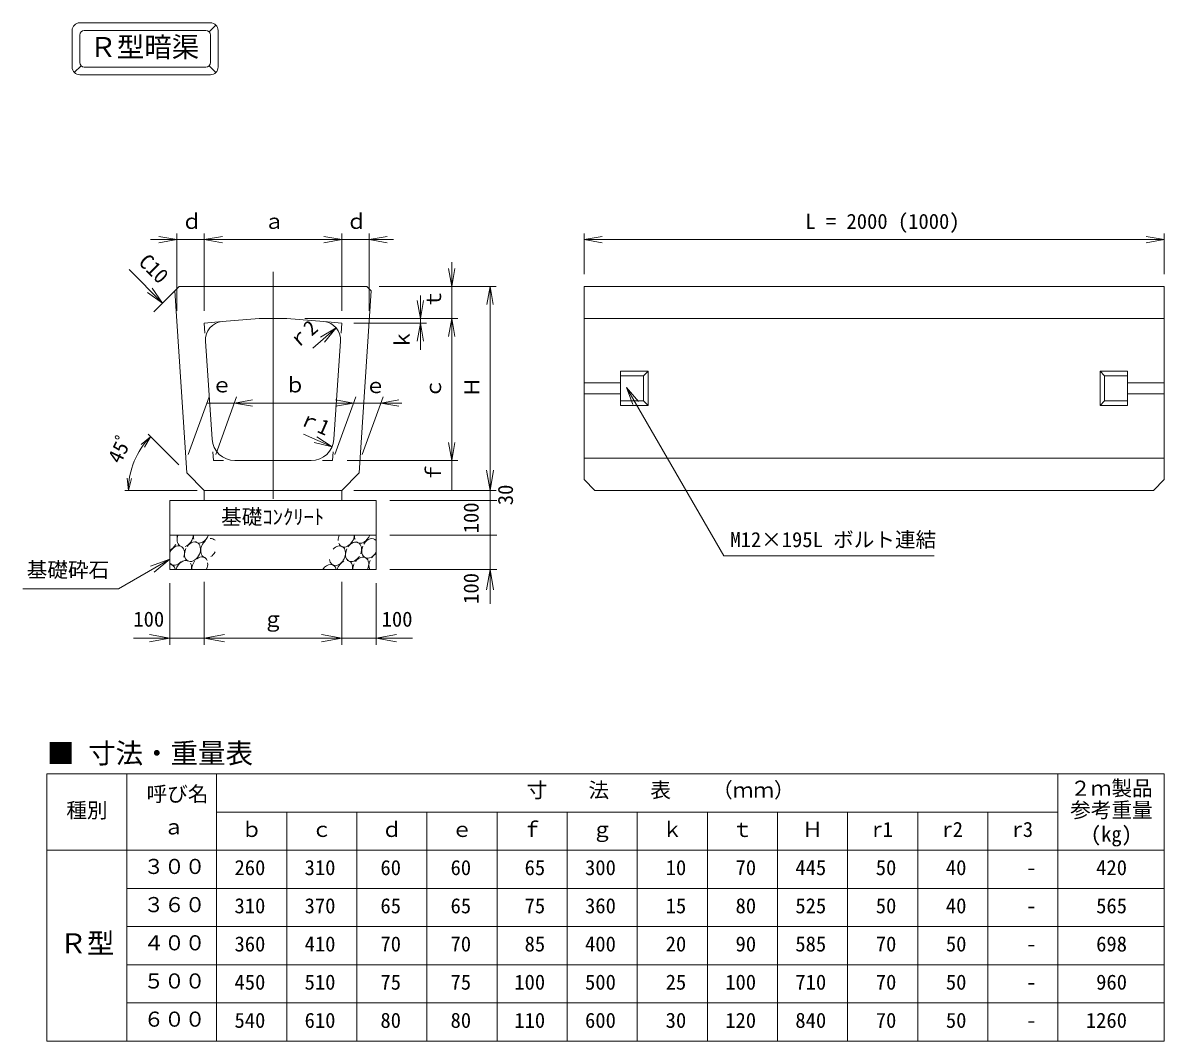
# Model space of a CAD drawing. Units: millimetres, scale not verified. Extents: x 2861 to 10955, y 1431 to 4394.
# Drawn here: x 2861 to 6184, y 1431 to 4394 of the extents above; entities that cross this region are included whole.
import ezdxf
from ezdxf.enums import TextEntityAlignment as Align

# ---------------------------------------------------------------- set-up
doc = ezdxf.new("R2010")
doc.units = ezdxf.units.MM
doc.header["$LTSCALE"] = 20
doc.layers.add('0_2', color=4, linetype='Continuous', lineweight=18)
doc.styles.add('ＭＳ ゴシック-5.0-0.0', font='')
doc.styles.get('ＭＳ ゴシック-5.0-0.0').set_extended_font_data('ＭＳ ゴシック-5.0-0.0')

msp = doc.modelspace()

# ---------------------------------------------------------------- linework, layer by layer
at = {"layer": '0_2'}
for p, q in [((3026.97, 4394.42), (3407.36, 4394.42)), ((3403.46, 4368.3), (3423.07, 4387.92)), ((3004.74, 4372.2), (3004.74, 4265.54)), ((3026.97, 4358.87), (3026.97, 4278.87)), ((3040.3, 4372.2), (3394.03, 4372.2)), ((3407.36, 4278.87), (3407.36, 4358.87)), ((3429.58, 4265.54), (3429.58, 4372.2)), ((3030.87, 4269.44), (3011.25, 4249.82)), ((3040.3, 4265.54), (3394.03, 4265.54)), ((3403.46, 4269.44), (3423.07, 4249.82)), ((3026.97, 4243.31), (3407.36, 4243.31)), ((3310.02, 3763.78), (3233.04, 3763.78)), ((3310.02, 3763.78), (3257.5, 3773.04)), ((3310.02, 3763.78), (3257.5, 3754.51)), ((3310.02, 3556.08), (3310.02, 3781.55)), ((3310.02, 3763.78), (3389.61, 3763.78)), ((3389.61, 3556.08), (3389.61, 3781.55)), ((3389.61, 3763.78), (3442.13, 3773.04)), ((3389.61, 3763.78), (3442.13, 3754.51)), ((3389.61, 3763.78), (3789.61, 3763.78)), ((3789.61, 3763.78), (3737.09, 3773.04)), ((3789.61, 3763.78), (3737.09, 3754.51)), ((3789.61, 3556.08), (3789.61, 3781.55)), ((3789.61, 3763.78), (3869.2, 3763.78)), ((3869.2, 3556.08), (3869.2, 3781.55)), ((3869.2, 3763.78), (3921.73, 3773.04)), ((3869.2, 3763.78), (3940.02, 3763.78)), ((3869.2, 3763.78), (3921.73, 3754.51)), ((4494.94, 3662.75), (4494.94, 3781.55)), ((4494.94, 3763.78), (4547.46, 3773.04)), ((4494.94, 3763.78), (4547.46, 3754.51)), ((4494.94, 3763.78), (6183.83, 3763.78)), ((6183.83, 3763.78), (6131.3, 3773.04)), ((6183.83, 3763.78), (6131.3, 3754.51)), ((6183.83, 3662.75), (6183.83, 3781.55)), ((4109.8, 3627.2), (4109.8, 3697.77)), ((3267.97, 3578.89), (3170.41, 3676.45)), ((3589.61, 3009.18), (3589.61, 3670.12)), ((4109.8, 3627.2), (4100.53, 3679.72)), ((4109.8, 3627.2), (4119.06, 3679.72)), ((3267.97, 3578.89), (3237.38, 3622.57)), ((3898.5, 3627.2), (4239.11, 3627.2)), ((4109.8, 3627.2), (4109.8, 3533.86)), ((4221.34, 3627.2), (4212.08, 3574.67)), ((4221.34, 3627.2), (4230.6, 3574.67)), ((4221.34, 3627.2), (4221.34, 3033.86)), ((3267.97, 3578.89), (3224.28, 3609.48)), ((3303.77, 3614.69), (3242.83, 3553.74)), ((4018.56, 3533.86), (4018.56, 3601.09)), ((4018.56, 3533.86), (4009.3, 3586.39)), ((4018.56, 3533.86), (4027.82, 3586.39)), ((3441.89, 3524.89), (3389.61, 3520.53)), ((3681.96, 3533.86), (4127.57, 3533.86)), ((3737.34, 3524.89), (3789.61, 3520.53)), ((4018.56, 3533.86), (4018.56, 3520.53)), ((4109.8, 3533.86), (4100.53, 3481.34)), ((4109.8, 3533.86), (4119.06, 3481.34)), ((4109.8, 3533.86), (4109.8, 3120.53)), ((4494.94, 3533.86), (6183.83, 3533.86)), ((3389.61, 3520.53), (3391.59, 3490.89)), ((3705.58, 3447.92), (3773.11, 3506.78)), ((3773.11, 3506.78), (3727.43, 3479.25)), ((3773.11, 3506.78), (3739.6, 3465.29)), ((3789.61, 3520.53), (3787.64, 3490.89)), ((3825.17, 3520.53), (4036.34, 3520.53)), ((4018.56, 3520.53), (4009.3, 3468.01)), ((4018.56, 3520.53), (4018.56, 3442.48)), ((4018.56, 3520.53), (4027.82, 3468.01)), ((4601.6, 3346.53), (4601.6, 3314.53)), ((4618.89, 3333.59), (4653.17, 3292.74)), ((4618.89, 3333.59), (4637.13, 3283.48)), ((4618.89, 3333.59), (4902.1, 2843.06)), ((6077.16, 3346.53), (6077.16, 3314.53)), ((3343.03, 3138.31), (3403.98, 3305.76)), ((3422.75, 3138.31), (3483.7, 3305.76)), ((3477.23, 3287.98), (3529.75, 3297.25)), ((3769.42, 3138.31), (3830.36, 3305.76)), ((3823.89, 3287.98), (3771.37, 3297.25)), ((3849.14, 3138.31), (3910.09, 3305.76)), ((3903.62, 3287.98), (3956.14, 3297.25)), ((3397.51, 3287.98), (3477.23, 3287.98)), ((3477.23, 3287.98), (3529.75, 3278.72)), ((3823.89, 3287.98), (3477.23, 3287.98)), ((3823.89, 3287.98), (3771.37, 3278.72)), ((3823.89, 3287.98), (3903.62, 3287.98)), ((3903.62, 3287.98), (3964.95, 3287.98)), ((3903.62, 3287.98), (3956.14, 3278.72)), ((3233.42, 3190.06), (3206, 3167.42)), ((3233.42, 3190.06), (3215.39, 3159.41)), ((3226.02, 3197.45), (3315.02, 3108.46)), ((3677.94, 3197.1), (3761.65, 3160.48)), ((3761.65, 3160.48), (3717.24, 3190.01)), ((3761.65, 3160.48), (3709.82, 3173.04)), ((4109.8, 3120.53), (4100.53, 3173.05)), ((4109.8, 3120.53), (4119.06, 3173.05)), ((3416.28, 3120.53), (3414.57, 3146.16)), ((3762.94, 3120.53), (3764.65, 3146.16)), ((4494.94, 3127.2), (6183.83, 3127.2)), ((3416.28, 3120.53), (3445.22, 3120.53)), ((3762.94, 3120.53), (3734.01, 3120.53)), ((3805.47, 3120.53), (4127.57, 3120.53)), ((4109.8, 3120.53), (4109.8, 3033.86)), ((4221.34, 3033.86), (4210.92, 3092.95)), ((4221.34, 3033.86), (4231.76, 3092.95)), ((3168.72, 3033.86), (3165.34, 3069.26)), ((3168.72, 3033.86), (3177.65, 3068.28)), ((4221.34, 3033.86), (4212.08, 3086.39)), ((4221.34, 3033.86), (4230.6, 3086.39)), ((3158.13, 3033.86), (3368.53, 3033.86)), ((3825.17, 3033.86), (4239.11, 3033.86)), ((4221.34, 3033.86), (4221.34, 3050.66)), ((4221.34, 3033.86), (4221.34, 3003.86)), ((3929.61, 3003.86), (4241.34, 3003.86)), ((4221.34, 3003.86), (4221.34, 2903.86)), ((3929.61, 2903.86), (4241.34, 2903.86)), ((4221.34, 2903.86), (4221.34, 2803.86)), ((3289.61, 2833.86), (3139.9, 2747.43)), ((3289.61, 2833.86), (3233.23, 2813.34)), ((3289.61, 2833.86), (3243.65, 2795.3)), ((5514.46, 2843.06), (4902.1, 2843.06)), ((3929.61, 2803.86), (4241.34, 2803.86)), ((4221.34, 2803.86), (4210.92, 2744.77)), ((4221.34, 2803.86), (4221.34, 2703.54)), ((4221.34, 2803.86), (4231.76, 2744.77)), ((3289.61, 2583.86), (3289.61, 2763.86)), ((3389.61, 2583.86), (3389.61, 2767.58)), ((3789.61, 2583.86), (3789.61, 2767.58)), ((3889.61, 2583.86), (3889.61, 2763.86)), ((3139.9, 2747.43), (2861.32, 2747.43)), ((3289.61, 2603.86), (3183.07, 2603.86)), ((3289.61, 2603.86), (3230.52, 2614.28)), ((3289.61, 2603.86), (3230.52, 2593.44)), ((3289.61, 2603.86), (3389.61, 2603.86)), ((3389.61, 2603.86), (3448.7, 2614.28)), ((3389.61, 2603.86), (3448.7, 2593.44)), ((3389.61, 2603.86), (3789.61, 2603.86)), ((3789.61, 2603.86), (3730.52, 2614.28)), ((3789.61, 2603.86), (3730.52, 2593.44)), ((3789.61, 2603.86), (3889.61, 2603.86)), ((3889.61, 2603.86), (3948.7, 2614.28)), ((3889.61, 2603.86), (3995.85, 2603.86)), ((3889.61, 2603.86), (3948.7, 2593.44)), ((3164.35, 1430.81), (3164.35, 2208.58)), ((5874.48, 1430.81), (5874.48, 2208.58)), ((3425.47, 2097.47), (5874.48, 2097.47)), ((3629.55, 1430.81), (3629.55, 2097.47)), ((3833.63, 1430.81), (3833.63, 2097.47)), ((4037.72, 1430.81), (4037.72, 2097.47)), ((4241.8, 1430.81), (4241.8, 2097.47)), ((4445.89, 1430.81), (4445.89, 2097.47)), ((4649.97, 1430.81), (4649.97, 2097.47)), ((4854.06, 1430.81), (4854.06, 2097.47)), ((5058.14, 1430.81), (5058.14, 2097.47)), ((5262.22, 1430.81), (5262.22, 2097.47)), ((5466.31, 1430.81), (5466.31, 2097.47)), ((5670.39, 1430.81), (5670.39, 2097.47)), ((3164.35, 1875.25), (6183.83, 1875.25)), ((3164.35, 1764.14), (6183.83, 1764.14)), ((3164.35, 1653.03), (6183.83, 1653.03)), ((3164.35, 1541.92), (6183.83, 1541.92))]:
    msp.add_line(p, q, dxfattribs=at)
at = {"layer": '0_2', "color": 2}
for p, q in [((3316.28, 3627.2), (3303.77, 3614.69)), ((3316.28, 3627.2), (3862.94, 3627.2)), ((3862.94, 3627.2), (3875.45, 3614.69)), ((4494.94, 3627.2), (6183.83, 3627.2)), ((4494.94, 3627.2), (4494.94, 3064.97)), ((6183.83, 3627.2), (6183.83, 3064.97)), ((3303.77, 3614.69), (3338.94, 3084.53)), ((3875.45, 3614.69), (3840.28, 3084.53)), ((3549.61, 3533.86), (3441.89, 3524.89)), ((3589.61, 3533.86), (3549.61, 3533.86)), ((3589.61, 3533.86), (3629.61, 3533.86)), ((3629.61, 3533.86), (3737.34, 3524.89)), ((3393.1, 3468.19), (3412.13, 3182.76)), ((3786.12, 3468.19), (3767.09, 3182.76)), ((4601.6, 3380.31), (4681.6, 3380.31)), ((4601.6, 3346.53), (4601.6, 3380.31)), ((4601.6, 3366.97), (4668.27, 3366.97)), ((4681.6, 3380.31), (4668.27, 3366.97)), ((4668.27, 3366.97), (4668.27, 3294.08)), ((4681.6, 3380.31), (4681.6, 3280.75)), ((5997.16, 3380.31), (6010.49, 3366.97)), ((6077.16, 3380.31), (5997.16, 3380.31)), ((5997.16, 3380.31), (5997.16, 3280.75)), ((6010.49, 3366.97), (6010.49, 3294.08)), ((6077.16, 3366.97), (6010.49, 3366.97)), ((6077.16, 3346.53), (6077.16, 3380.31)), ((4494.94, 3346.53), (4601.6, 3346.53)), ((6183.83, 3346.53), (6077.16, 3346.53)), ((4494.94, 3314.53), (4601.6, 3314.53)), ((4601.6, 3280.75), (4601.6, 3314.53)), ((4601.6, 3294.08), (4668.27, 3294.08)), ((4668.27, 3294.08), (4681.6, 3280.75)), ((6010.49, 3294.08), (5997.16, 3280.75)), ((6077.16, 3294.08), (6010.49, 3294.08)), ((6183.83, 3314.53), (6077.16, 3314.53)), ((6077.16, 3280.75), (6077.16, 3314.53)), ((4601.6, 3280.75), (4681.6, 3280.75)), ((6077.16, 3280.75), (5997.16, 3280.75)), ((3478.65, 3120.53), (3700.57, 3120.53)), ((3389.61, 3033.86), (3338.94, 3084.53)), ((3789.61, 3033.86), (3840.28, 3084.53)), ((4494.94, 3064.97), (4526.05, 3033.86)), ((6183.83, 3064.97), (6152.71, 3033.86)), ((3389.61, 3033.86), (3789.61, 3033.86)), ((3389.61, 3033.86), (3389.61, 3003.86)), ((3789.61, 3033.86), (3789.61, 3003.86)), ((4526.05, 3033.86), (6152.71, 3033.86)), ((3289.61, 3003.86), (3889.61, 3003.86)), ((3289.61, 2903.86), (3289.61, 3003.86)), ((3889.61, 3003.86), (3889.61, 2903.86)), ((3289.61, 2903.86), (3289.61, 2803.86)), ((3289.61, 2903.86), (3889.61, 2903.86)), ((3889.61, 2903.86), (3889.61, 2803.86)), ((3289.61, 2803.86), (3889.61, 2803.86)), ((2931.45, 1430.81), (2931.45, 2208.58)), ((2931.45, 2208.58), (6183.83, 2208.58)), ((3425.47, 1430.81), (3425.47, 2208.58)), ((6183.83, 1430.81), (6183.83, 2208.58)), ((2931.45, 1986.36), (6183.83, 1986.36)), ((2931.45, 1430.81), (6183.83, 1430.81))]:
    msp.add_line(p, q, dxfattribs=at)
at = {"layer": '0_2'}
for centre, radius, start, end in [((3026.97, 4372.2), 22.22, 90, 180), ((3407.36, 4372.2), 22.22, 0, 90), ((3040.3, 4358.87), 13.33, 90, 180), ((3394.03, 4358.87), 13.33, 0, 90), ((3026.97, 4265.54), 22.22, 180, 270), ((3040.3, 4278.87), 13.33, 180, 270), ((3394.03, 4278.87), 13.33, 270, 0), ((3407.36, 4265.54), 22.22, 270, 0), ((3389.61, 3033.86), 220.89, 135, 180)]:
    msp.add_arc(centre, radius, start, end, dxfattribs=at)
at = {"layer": '0_2', "color": 2}
for centre, radius, start, end in [((3446.32, 3471.74), 53.33, 94.76364, 183.81407), ((3732.91, 3471.74), 53.33, 356.18593, 85.23636), ((3478.65, 3187.2), 66.67, 183.81407, 270), ((3700.57, 3187.2), 66.67, 270, 356.18593)]:
    msp.add_arc(centre, radius, start, end, dxfattribs=at)
at = {"layer": '0_2'}
for centre, start_param, end_param in [((3334, 2897.66), 1.6822672, 3.0041978), ((3287.55, 2886.92), 5.1474802, 5.7147216), ((3334, 2897.66), 3.7709083, 5.2928579), ((3381.07, 2908.87), 2.0795248, 2.547628), ((3381.07, 2908.87), 2.9199025, 4.8956003), ((3402.45, 2865.4), 6.0011175, 6.7364116), ((3802.85, 2897.26), 1.6822672, 2.2705704), ((3802.85, 2897.26), 2.5502995, 5.2928579), ((3849.93, 2908.47), 2.0795248, 2.5744435), ((3849.93, 2908.47), 2.9579169, 4.8956003), ((3871.3, 2865), 6.0011175, 7.7378401), ((3287.55, 2886.92), 3.8493841, 4.6902001), ((3308.43, 2844.01), 4.8928581, 7.840068), ((3355.22, 2855.23), 1.5802698, 7.6313716), ((3402.45, 2865.4), 1.0316857, 3.395071), ((3777.28, 2843.6), 2.320676, 7.4860293), ((3824.07, 2854.83), 1.6079237, 4.5711327), ((3824.07, 2854.83), 4.8597842, 7.6713492), ((3871.3, 2865), 1.6954897, 4.6625812), ((3308.43, 2844.01), 2.8236307, 4.347989), ((3329.28, 2801.43), 0.0324618, 1.8168834), ((3376.22, 2811.62), 1.3150626, 2.1784748), ((3376.22, 2811.62), 5.7286705, 7.256989), ((3402.45, 2865.4), 4.0306578, 4.6625812), ((3798.13, 2801.03), 0.7069732, 1.8168834), ((3798.13, 2801.03), 5.1582417, 6.5669059), ((3845.07, 2811.22), 4.7966503, 7.602652), ((3892.15, 2822.42), 1.6544758, 2.6284553), ((3892.15, 2822.42), 0.7283933, 1.3802926), ((3282.2, 2790.22), 5.5751573, 6.5743529), ((3329.28, 2801.43), 5.1582417, 5.8599737), ((3376.22, 2811.62), 4.7966503, 5.462491), ((3751.05, 2789.82), 5.5751573, 7.6831531), ((3845.07, 2811.22), 1.6215093, 2.1784748)]:
    msp.add_ellipse(centre, major_axis=(13.56, 26.74), ratio=0.710984, start_param=start_param, end_param=end_param, dxfattribs=at)

# ---------------------------------------------------------------- texts
at = {"layer": '0_2', "color": 7, "style": 'ＭＳ ゴシック-5.0-0.0'}
for s, height, p in [('Ｒ型暗渠', 58.65, (3054.71, 4277.01)), ('ｄ', 43.99, (3323.15, 3781.55)), ('ａ', 43.99, (3562.94, 3781.55)), ('ｄ', 43.99, (3802.74, 3781.55)), ('L = 2000 (1000)', 43.99, (5139.38, 3781.55)), ('ｂ', 43.99, (3623.89, 3305.76)), ('ｅ', 43.99, (3410.7, 3305.76)), ('ｅ', 43.99, (3857.86, 3303.65)), ('基礎ｺﾝｸﾘｰﾄ', 43.99, (3438.52, 2921.4)), ('M12×195L ボルト連結', 43.99, (4920.93, 2855.31)), ('基礎砕石', 43.99, (2872.67, 2767.48)), ('100', 43.99, (3183.07, 2623.86)), ('ｇ', 43.99, (3559.66, 2623.85)), ('100', 43.99, (3905.85, 2623.86)), ('■ 寸法・重量表', 58.65, (2931.47, 2221.91)), ('２ｍ製品', 43.99, (5910.31, 2131.72)), ('呼び名', 43.99, (3221.62, 2115.09)), ('寸\u3000\u3000法\u3000\u3000表\u3000\u3000（ｍｍ）', 43.99, (4327.93, 2126.36)), ('種別', 43.99, (2987.9, 2067.47)), ('参考重量', 43.99, (5910.31, 2068.42)), ('ａ', 43.99, (3270.43, 2019.25)), ('ｂ', 43.99, (3497.51, 2011.92)), ('ｄ', 43.99, (3905.68, 2011.92)), ('ｆ', 43.99, (4313.85, 2011.92)), ('ｋ', 43.99, (4722.01, 2011.92)), ('ｔ', 43.99, (4926.1, 2011.92)), ('Ｈ', 43.99, (5130.18, 2011.92)), ('r1', 43.99, (5334.27, 2011.92)), ('r2', 43.99, (5538.35, 2011.92)), ('r3', 43.99, (5742.44, 2011.92)), ('(kg)', 43.99, (5970.31, 1998.6)), ('ｃ', 43.99, (3701.59, 2011.92)), ('ｅ', 43.99, (4109.76, 2011.92)), ('ｇ', 43.99, (4517.93, 2011.92)), ('３００', 43.99, (3212.73, 1904.14)), ('260', 43.99, (3477.51, 1900.81)), ('310', 43.99, (3681.59, 1900.81)), ('60', 43.99, (3902.34, 1900.81)), ('60', 43.99, (4106.43, 1900.81)), ('65', 43.99, (4322.01, 1900.81)), ('300', 43.99, (4497.93, 1900.81)), ('10', 43.99, (4732.63, 1900.81)), ('70', 43.99, (4936.1, 1900.81)), ('445', 43.99, (5110.18, 1900.81)), ('50', 43.99, (5344.27, 1900.81)), ('40', 43.99, (5548.35, 1900.81)), ('-', 43.99, (5782.44, 1900.81)), ('420', 43.99, (5985.82, 1900.81)), ('３６０', 43.99, (3212.73, 1793.03)), ('310', 43.99, (3477.51, 1789.69)), ('370', 43.99, (3681.59, 1789.69)), ('65', 43.99, (3902.34, 1789.69)), ('65', 43.99, (4106.43, 1789.69)), ('75', 43.99, (4322.01, 1789.69)), ('360', 43.99, (4497.93, 1789.69)), ('15', 43.99, (4732.63, 1789.69)), ('80', 43.99, (4936.1, 1789.69)), ('525', 43.99, (5110.18, 1789.69)), ('50', 43.99, (5344.27, 1789.69)), ('40', 43.99, (5548.35, 1789.69)), ('565', 43.99, (5985.82, 1789.69)), ('-', 43.99, (5782.44, 1789.69)), ('Ｒ型', 58.65, (2967.9, 1668.58)), ('４００', 43.99, (3212.73, 1681.92)), ('360', 43.99, (3477.51, 1678.58)), ('410', 43.99, (3681.59, 1678.58)), ('70', 43.99, (3902.34, 1678.58)), ('70', 43.99, (4106.43, 1678.58)), ('85', 43.99, (4322.01, 1678.58)), ('400', 43.99, (4497.93, 1678.58)), ('20', 43.99, (4732.63, 1678.58)), ('90', 43.99, (4936.1, 1678.58)), ('585', 43.99, (5110.18, 1678.58)), ('70', 43.99, (5344.27, 1678.58)), ('50', 43.99, (5548.35, 1678.58)), ('698', 43.99, (5985.82, 1678.58)), ('-', 43.99, (5782.44, 1678.58)), ('５００', 43.99, (3212.73, 1570.81)), ('450', 43.99, (3477.51, 1567.47)), ('510', 43.99, (3681.59, 1567.47)), ('75', 43.99, (3902.34, 1567.47)), ('75', 43.99, (4106.43, 1567.47)), ('100', 43.99, (4292.01, 1567.47)), ('500', 43.99, (4497.93, 1567.47)), ('25', 43.99, (4732.63, 1567.47)), ('100', 43.99, (4906.1, 1567.47)), ('710', 43.99, (5110.18, 1567.47)), ('70', 43.99, (5344.27, 1567.47)), ('50', 43.99, (5548.35, 1567.47)), ('-', 43.99, (5782.44, 1567.47)), ('960', 43.99, (5985.82, 1567.47)), ('６００', 43.99, (3212.73, 1459.69)), ('540', 43.99, (3477.51, 1456.36)), ('610', 43.99, (3681.59, 1456.36)), ('80', 43.99, (3902.34, 1456.36)), ('80', 43.99, (4106.43, 1456.36)), ('110', 43.99, (4292.01, 1456.36)), ('600', 43.99, (4497.93, 1456.36)), ('30', 43.99, (4732.63, 1456.36)), ('120', 43.99, (4906.1, 1456.36)), ('840', 43.99, (5110.18, 1456.36)), ('70', 43.99, (5344.27, 1456.36)), ('50', 43.99, (5548.35, 1456.36)), ('1260', 43.99, (5955.82, 1456.36)), ('-', 43.99, (5782.44, 1456.36))]:
    msp.add_text(s, height=height, dxfattribs=at).set_placement(p, align=Align.BOTTOM_LEFT)
for s, rotation, p in [('C10', 315, (3186.12, 3685.87)), ('ｔ', 90, (4092.02, 3560.44)), ('ｒ2', 41.071, (3665.22, 3431.47)), ('ｋ', 90, (4000.78, 3442.48)), ('ｃ', 90, (4092.02, 3300.53)), ('Ｈ', 90, (4203.56, 3303.86)), ('ｒ1', 336.371, (3655.14, 3216.11)), ('45ﾟ', 63.994, (3157.57, 3102.56)), ('ｆ', 90, (4092.02, 3055.14)), ('30', 90, (4301.34, 2990.66)), ('100', 90, (4201.34, 2908.86)), ('100', 90, (4201.34, 2703.54))]:
    msp.add_text(s, height=43.99, rotation=rotation, dxfattribs=at).set_placement(p, align=Align.BOTTOM_LEFT)

doc.saveas('drawing.dxf')
